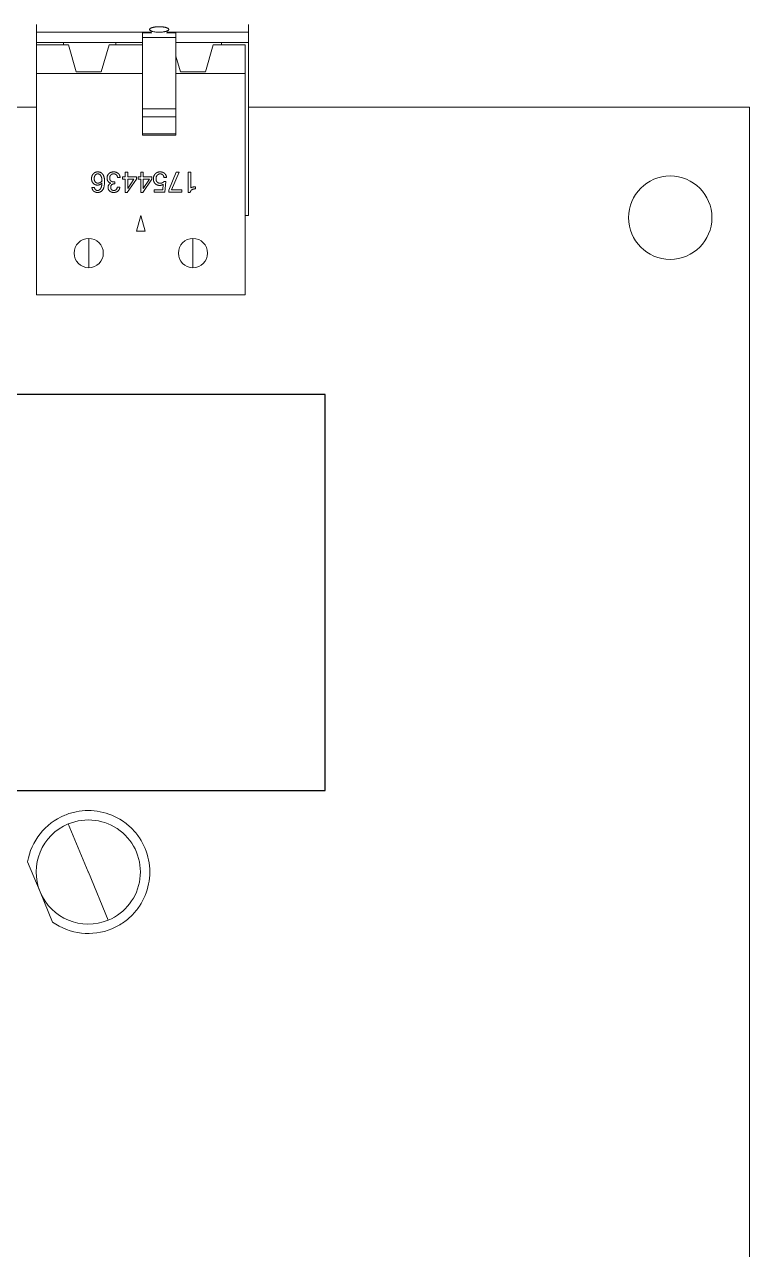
# Model space of a CAD drawing. Header units: millimetres. Extents: x -118 to 1430, y 370 to 641.
# Drawn here: x 271.1 to 305.9, y 498.8 to 557.5 of the extents above; entities that cross this region are included whole.
import ezdxf

# ---------------------------------------------------------------- set-up
doc = ezdxf.new("R2010")
doc.units = ezdxf.units.MM
doc.layers.add('TANGENT EDGES', color=7, linetype='Continuous', lineweight=0)
doc.layers.add('VISIBLE', color=7, linetype='Continuous', lineweight=0)

msp = doc.modelspace()

# ---------------------------------------------------------------- linework, layer by layer
msp.add_lwpolyline([(270.036, 539.779), (270.036, 520.779), (285.536, 520.779), (285.536, 539.779)], close=True)
at = {"layer": 'TANGENT EDGES'}
for p, q in [((276.776, 557.138), (277.223, 557.138)), ((277.928, 557.138), (278.376, 557.138)), ((276.776, 553.115), (278.376, 553.115)), ((276.776, 552.294), (278.376, 552.294)), ((274.196, 547.27), (274.196, 545.87)), ((279.196, 545.87), (279.196, 547.27)), ((274.172, 516.876), (273.218, 519.176)), ((275.134, 514.557), (274.18, 516.858))]:
    msp.add_line(p, q, dxfattribs=at)
for centre, radius, start, end in [((274.196, 546.57), 0.7, 90, 270), ((274.196, 546.57), 0.7, 270, 90), ((279.196, 546.57), 0.7, 90, 270), ((279.196, 546.57), 0.7, 270, 90), ((274.176, 516.867), 0.01, 112.52267, 292.52267), ((274.176, 516.867), 0.01, 292.52267, 112.52267)]:
    msp.add_arc(centre, radius, start, end, dxfattribs=at)
at = {"layer": 'VISIBLE'}
for p, q in [((271.696, 557.54), (271.696, 557.17)), ((281.856, 557.17), (281.856, 557.54)), ((277.194, 557.17), (271.696, 557.17)), ((271.696, 557.17), (271.696, 556.67)), ((276.776, 557.17), (276.776, 557.138)), ((276.776, 556.913), (276.776, 557.138)), ((276.776, 556.913), (276.776, 553.485)), ((276.776, 556.913), (278.376, 556.913)), ((281.856, 557.17), (277.957, 557.17)), ((278.376, 557.17), (278.376, 557.138)), ((278.376, 556.913), (278.376, 557.138)), ((278.376, 556.913), (278.376, 553.485)), ((281.856, 556.67), (281.856, 557.17)), ((271.696, 556.67), (271.696, 556.57)), ((272.981, 556.67), (271.696, 556.67)), ((273.221, 556.57), (271.696, 556.57)), ((271.696, 555.196), (271.696, 556.57)), ((272.981, 556.67), (275.491, 556.67)), ((272.981, 556.67), (272.981, 556.57)), ((273.591, 555.27), (273.221, 556.57)), ((274.801, 555.27), (275.171, 556.57)), ((276.776, 556.57), (275.171, 556.57)), ((276.776, 556.67), (275.491, 556.67)), ((275.491, 556.67), (275.491, 556.57)), ((278.376, 556.67), (280.571, 556.67)), ((279.801, 555.27), (280.171, 556.57)), ((281.696, 556.57), (280.171, 556.57)), ((280.571, 556.57), (280.571, 556.67)), ((281.856, 556.67), (280.571, 556.67)), ((281.696, 555.196), (281.696, 556.57)), ((281.856, 548.37), (281.856, 556.67)), ((278.376, 556.025), (278.591, 555.27)), ((271.696, 555.196), (276.776, 555.196)), ((271.696, 553.57), (271.696, 555.196)), ((273.591, 555.27), (274.801, 555.27)), ((278.376, 555.196), (281.696, 555.196)), ((278.591, 555.27), (279.801, 555.27)), ((281.696, 553.57), (281.696, 555.196)), ((266.278, 553.57), (271.696, 553.57)), ((271.696, 544.57), (271.696, 553.57)), ((276.776, 553.485), (276.776, 553.115)), ((276.776, 553.485), (278.376, 553.485)), ((278.376, 553.485), (278.376, 553.115)), ((281.696, 544.57), (281.696, 553.57)), ((281.856, 553.57), (305.877, 553.57)), ((305.877, 553.57), (305.877, 466.97)), ((276.776, 552.294), (276.776, 553.115)), ((278.376, 552.294), (278.376, 553.115)), ((276.776, 552.23), (276.776, 552.294)), ((276.776, 552.23), (278.376, 552.23)), ((278.376, 552.23), (278.376, 552.294)), ((275.95, 550.451), (276.073, 550.451)), ((275.95, 550.223), (275.95, 550.451)), ((276.073, 550.451), (276.073, 550.223)), ((276.692, 550.223), (276.692, 550.451)), ((276.692, 550.451), (276.815, 550.451)), ((276.815, 550.451), (276.815, 550.223)), ((278.044, 549.582), (278.391, 550.451)), ((278.529, 550.451), (278.173, 549.609)), ((278.391, 550.451), (278.529, 550.451)), ((278.968, 549.48), (278.968, 550.451)), ((278.968, 550.451), (279.09, 550.451)), ((279.09, 550.451), (279.09, 549.7)), ((274.348, 549.717), (274.474, 549.717)), ((275.41, 549.985), (275.456, 549.985)), ((275.456, 549.89), (275.429, 549.89)), ((275.456, 549.985), (275.456, 549.89)), ((275.562, 549.728), (275.688, 549.728)), ((275.701, 550.199), (275.574, 550.199)), ((275.821, 550.223), (275.95, 550.223)), ((275.821, 550.115), (275.821, 550.223)), ((275.95, 550.115), (275.821, 550.115)), ((275.95, 549.484), (275.95, 550.115)), ((276.481, 550.115), (276.046, 549.484)), ((276.073, 550.223), (276.481, 550.223)), ((276.073, 549.677), (276.366, 550.115)), ((276.073, 550.115), (276.073, 549.677)), ((276.366, 550.115), (276.073, 550.115)), ((276.481, 550.223), (276.481, 550.115)), ((276.563, 550.223), (276.692, 550.223)), ((276.563, 550.115), (276.563, 550.223)), ((276.692, 550.115), (276.563, 550.115)), ((276.692, 549.484), (276.692, 550.115)), ((277.223, 550.115), (276.788, 549.484)), ((276.815, 550.223), (277.223, 550.223)), ((276.815, 550.115), (276.815, 549.677)), ((276.815, 549.677), (277.108, 550.115)), ((277.108, 550.115), (276.815, 550.115)), ((277.223, 550.223), (277.223, 550.115)), ((277.748, 549.609), (277.769, 549.874)), ((277.797, 550), (277.894, 550)), ((277.928, 550.2), (277.801, 550.2)), ((277.894, 550), (277.853, 549.496)), ((279.32, 549.749), (279.32, 549.653)), ((276.046, 549.484), (275.95, 549.484)), ((276.788, 549.484), (276.692, 549.484)), ((277.342, 549.496), (277.342, 549.609)), ((277.342, 549.609), (277.748, 549.609)), ((277.853, 549.496), (277.342, 549.496)), ((278.044, 549.496), (278.044, 549.582)), ((278.662, 549.496), (278.044, 549.496)), ((278.173, 549.609), (278.662, 549.609)), ((278.662, 549.609), (278.662, 549.496)), ((279.062, 549.48), (278.968, 549.48)), ((276.495, 547.62), (276.696, 548.37)), ((276.897, 547.62), (276.696, 548.37)), ((281.696, 548.37), (281.856, 548.37)), ((276.495, 547.62), (276.897, 547.62)), ((281.696, 544.57), (271.696, 544.57)), ((271.267, 517.356), (271.867, 515.909)), ((271.867, 515.909), (272.467, 514.463))]:
    msp.add_line(p, q, dxfattribs=at)
msp.add_circle((302.077, 548.27), 2, dxfattribs=at)
for radius, start, end in [(2.95, 101.27267, 112.52267), (2.95, 90.02267, 101.27267), (2.95, 78.77267, 90.02267), (2.95, 56.27267, 78.77267), (2.95, 112.52267, 170.45889), (2.5, 112.52267, 292.52267), (2.5, 292.52267, 112.52267), (2.95, 45.02267, 56.27267), (2.95, 33.77267, 45.02267), (2.95, 11.27267, 33.77267), (2.95, 0.02267, 11.27267), (2.95, 348.77267, 0.02267), (2.95, 326.27267, 348.77267), (2.95, 315.02267, 326.27267), (2.95, 234.58646, 292.52267), (2.95, 292.52267, 303.77267), (2.95, 303.77267, 315.02267)]:
    msp.add_arc((274.176, 516.867), radius, start, end, dxfattribs=at)
for points, knots in [([(277.121, 557.284), (277.119, 557.289), (277.118, 557.293), (277.118, 557.297), (277.117, 557.302), (277.117, 557.307), (277.119, 557.312), (277.12, 557.317), (277.123, 557.322), (277.126, 557.328), (277.13, 557.333), (277.135, 557.338), (277.14, 557.343)], [0.6597773, 0.6597773, 0.6597773, 0.6597773, 0.7028642, 0.7028642, 0.7028642, 0.7568669, 0.7568669, 0.7568669, 0.8111794, 0.8111794, 0.8111794, 0.8654371, 0.8654371, 0.8654371, 0.8654371]), ([(277.14, 557.343), (277.144, 557.346), (277.147, 557.348), (277.152, 557.351), (277.156, 557.354), (277.16, 557.357), (277.165, 557.36), (277.17, 557.363), (277.175, 557.366), (277.181, 557.368), (277.186, 557.371), (277.192, 557.374), (277.199, 557.376), (277.205, 557.379), (277.211, 557.381), (277.218, 557.384), (277.225, 557.386), (277.232, 557.389), (277.24, 557.391), (277.254, 557.395), (277.27, 557.4), (277.287, 557.404)], [0.8611269, 0.8611269, 0.8611269, 0.8611269, 0.8938324, 0.8938324, 0.8938324, 0.9265792, 0.9265792, 0.9265792, 0.959467, 0.959467, 0.959467, 0.9924119, 0.9924119, 0.9924119, 1.0253249, 1.0253249, 1.0253249, 1.0581198, 1.0581198, 1.0581198, 1.1235306, 1.1235306, 1.1235306, 1.1235306]), ([(277.287, 557.404), (277.297, 557.406), (277.308, 557.408), (277.319, 557.41), (277.329, 557.412), (277.34, 557.414), (277.352, 557.416), (277.363, 557.418), (277.375, 557.42), (277.387, 557.421), (277.398, 557.423), (277.41, 557.424), (277.423, 557.425), (277.435, 557.427), (277.447, 557.428), (277.46, 557.429), (277.472, 557.43), (277.485, 557.43), (277.498, 557.431), (277.511, 557.432), (277.524, 557.432), (277.537, 557.432), (277.55, 557.433), (277.563, 557.433), (277.576, 557.433)], [1.1221288, 1.1221288, 1.1221288, 1.1221288, 1.1611473, 1.1611473, 1.1611473, 1.2000646, 1.2000646, 1.2000646, 1.2390162, 1.2390162, 1.2390162, 1.2780027, 1.2780027, 1.2780027, 1.316905, 1.316905, 1.316905, 1.3558904, 1.3558904, 1.3558904, 1.394915, 1.394915, 1.394915, 1.4338398, 1.4338398, 1.4338398, 1.4338398]), ([(277.576, 557.433), (277.587, 557.433), (277.599, 557.433), (277.611, 557.432), (277.623, 557.432), (277.635, 557.432), (277.647, 557.431), (277.659, 557.431), (277.671, 557.43), (277.682, 557.429), (277.694, 557.428), (277.705, 557.428), (277.717, 557.426), (277.728, 557.425), (277.739, 557.424), (277.75, 557.423), (277.761, 557.422), (277.772, 557.42), (277.783, 557.419), (277.794, 557.417), (277.804, 557.415), (277.814, 557.414), (277.824, 557.412), (277.834, 557.41), (277.844, 557.408), (277.854, 557.406), (277.863, 557.404), (277.872, 557.402), (277.881, 557.399), (277.89, 557.397), (277.899, 557.395), (277.907, 557.392), (277.915, 557.39), (277.923, 557.387), (277.931, 557.385), (277.938, 557.382), (277.945, 557.379), (277.952, 557.376), (277.959, 557.373), (277.965, 557.371), (277.972, 557.368), (277.978, 557.365), (277.983, 557.362), (277.989, 557.358), (277.994, 557.355), (277.998, 557.352), (278.003, 557.349), (278.007, 557.346), (278.011, 557.343)], [1.4329539, 1.4329539, 1.4329539, 1.4329539, 1.4688088, 1.4688088, 1.4688088, 1.5047575, 1.5047575, 1.5047575, 1.5406875, 1.5406875, 1.5406875, 1.5764951, 1.5764951, 1.5764951, 1.6123262, 1.6123262, 1.6123262, 1.6481983, 1.6481983, 1.6481983, 1.6840015, 1.6840015, 1.6840015, 1.7198212, 1.7198212, 1.7198212, 1.7556962, 1.7556962, 1.7556962, 1.7915158, 1.7915158, 1.7915158, 1.827353, 1.827353, 1.827353, 1.8633412, 1.8633412, 1.8633412, 1.899371, 1.899371, 1.899371, 1.9353274, 1.9353274, 1.9353274, 1.9711343, 1.9711343, 1.9711343, 2.0070686, 2.0070686, 2.0070686, 2.0070686]), ([(278.011, 557.343), (278.016, 557.338), (278.021, 557.333), (278.025, 557.328), (278.028, 557.322), (278.031, 557.317), (278.032, 557.312), (278.035, 557.303), (278.034, 557.294), (278.03, 557.284)], [2.0048581, 2.0048581, 2.0048581, 2.0048581, 2.0591781, 2.0591781, 2.0591781, 2.1134097, 2.1134097, 2.1134097, 2.2105486, 2.2105486, 2.2105486, 2.2105486]), ([(277.576, 557.17), (277.558, 557.17), (277.54, 557.171), (277.522, 557.171), (277.504, 557.172), (277.486, 557.173), (277.468, 557.174), (277.433, 557.176), (277.4, 557.18), (277.367, 557.185), (277.335, 557.189), (277.305, 557.195), (277.278, 557.202), (277.264, 557.205), (277.251, 557.209), (277.239, 557.212), (277.227, 557.216), (277.215, 557.22), (277.205, 557.224), (277.194, 557.229), (277.184, 557.233), (277.176, 557.237), (277.167, 557.242), (277.159, 557.247), (277.152, 557.251), (277.145, 557.256), (277.139, 557.261), (277.134, 557.266), (277.13, 557.271), (277.126, 557.276), (277.123, 557.281), (277.122, 557.282), (277.122, 557.283), (277.121, 557.284)], [0, 0, 0, 0, 0.054, 0.054, 0.054, 0.1081119, 0.1081119, 0.1081119, 0.2160335, 0.2160335, 0.2160335, 0.3239429, 0.3239429, 0.3239429, 0.3778641, 0.3778641, 0.3778641, 0.4319972, 0.4319972, 0.4319972, 0.4862463, 0.4862463, 0.4862463, 0.5402406, 0.5402406, 0.5402406, 0.5943776, 0.5943776, 0.5943776, 0.6487161, 0.6487161, 0.6487161, 0.6597773, 0.6597773, 0.6597773, 0.6597773]), ([(278.03, 557.284), (278.029, 557.283), (278.029, 557.282), (278.028, 557.281), (278.025, 557.276), (278.022, 557.271), (278.017, 557.266), (278.012, 557.261), (278.006, 557.256), (277.999, 557.251), (277.992, 557.247), (277.984, 557.242), (277.976, 557.237), (277.967, 557.233), (277.957, 557.229), (277.946, 557.224), (277.936, 557.22), (277.924, 557.216), (277.912, 557.212), (277.9, 557.209), (277.887, 557.205), (277.873, 557.202), (277.859, 557.198), (277.845, 557.195), (277.83, 557.192), (277.823, 557.191), (277.815, 557.19), (277.807, 557.188), (277.799, 557.187), (277.792, 557.186), (277.784, 557.185), (277.767, 557.182), (277.751, 557.18), (277.734, 557.178), (277.726, 557.177), (277.717, 557.177), (277.709, 557.176), (277.7, 557.175), (277.691, 557.174), (277.683, 557.174), (277.665, 557.173), (277.647, 557.172), (277.629, 557.171), (277.611, 557.171), (277.593, 557.17), (277.576, 557.17)], [2.2105486, 2.2105486, 2.2105486, 2.2105486, 2.2216247, 2.2216247, 2.2216247, 2.2759317, 2.2759317, 2.2759317, 2.3299268, 2.3299268, 2.3299268, 2.3840773, 2.3840773, 2.3840773, 2.4384124, 2.4384124, 2.4384124, 2.4925399, 2.4925399, 2.4925399, 2.5464815, 2.5464815, 2.5464815, 2.6005234, 2.6005234, 2.6005234, 2.6274693, 2.6274693, 2.6274693, 2.6544262, 2.6544262, 2.6544262, 2.70843, 2.70843, 2.70843, 2.7353823, 2.7353823, 2.7353823, 2.7623324, 2.7623324, 2.7623324, 2.816373, 2.816373, 2.816373, 2.8702953, 2.8702953, 2.8702953, 2.8702953])]:
    msp.add_open_spline(points, degree=3, knots=knots, dxfattribs=at)
for points in [[(274.332, 550.14), (274.332, 550.276), (274.414, 550.371)], [(274.414, 550.371), (274.495, 550.467), (274.631, 550.467)], [(274.506, 550.307), (274.459, 550.243), (274.459, 550.148)], [(274.633, 550.371), (274.554, 550.371), (274.506, 550.307)], [(274.631, 550.467), (274.786, 550.467), (274.871, 550.347)], [(274.778, 550.283), (274.724, 550.371), (274.633, 550.371)], [(274.834, 550.031), (274.832, 550.195), (274.778, 550.283)], [(274.871, 550.347), (274.957, 550.228), (274.957, 550.004)], [(275.075, 550.169), (275.075, 550.302), (275.165, 550.384)], [(275.165, 550.384), (275.256, 550.467), (275.39, 550.467)], [(275.253, 550.315), (275.202, 550.26), (275.202, 550.172)], [(275.39, 550.371), (275.304, 550.371), (275.253, 550.315)], [(275.39, 550.467), (275.525, 550.467), (275.609, 550.393)], [(275.526, 550.32), (275.478, 550.371), (275.39, 550.371)], [(275.574, 550.199), (275.574, 550.269), (275.526, 550.32)], [(275.609, 550.393), (275.694, 550.32), (275.701, 550.199)], [(277.296, 550.126), (277.296, 550.273), (277.385, 550.37)], [(277.385, 550.37), (277.474, 550.467), (277.621, 550.467)], [(277.478, 550.303), (277.423, 550.236), (277.423, 550.138)], [(277.621, 550.371), (277.533, 550.371), (277.478, 550.303)], [(277.621, 550.467), (277.743, 550.467), (277.828, 550.4)], [(277.741, 550.329), (277.691, 550.371), (277.621, 550.371)], [(277.801, 550.2), (277.791, 550.287), (277.741, 550.329)], [(277.828, 550.4), (277.914, 550.333), (277.928, 550.2)], [(274.414, 549.919), (274.332, 550.006), (274.332, 550.14)], [(274.439, 549.54), (274.364, 549.6), (274.348, 549.717)], [(274.617, 549.832), (274.496, 549.832), (274.414, 549.919)], [(274.459, 550.148), (274.459, 550.052), (274.507, 549.99)], [(274.474, 549.717), (274.491, 549.576), (274.627, 549.576)], [(274.507, 549.99), (274.556, 549.928), (274.637, 549.928)], [(274.833, 549.935), (274.739, 549.832), (274.617, 549.832)], [(274.957, 550.004), (274.957, 549.48), (274.62, 549.48)], [(274.637, 549.928), (274.738, 549.928), (274.834, 550.031)], [(274.769, 549.669), (274.824, 549.762), (274.833, 549.935)], [(275.122, 550.015), (275.075, 550.081), (275.075, 550.169)], [(275.257, 549.927), (275.169, 549.949), (275.122, 550.015)], [(275.123, 549.728), (275.123, 549.789), (275.156, 549.843)], [(275.199, 549.549), (275.123, 549.619), (275.123, 549.728)], [(275.156, 549.843), (275.189, 549.898), (275.257, 549.927)], [(275.202, 550.172), (275.202, 550.082), (275.255, 550.034)], [(275.429, 549.89), (275.25, 549.89), (275.25, 549.725)], [(275.25, 549.725), (275.25, 549.653), (275.289, 549.614)], [(275.255, 550.034), (275.308, 549.985), (275.41, 549.985)], [(275.399, 549.576), (275.545, 549.576), (275.562, 549.728)], [(275.688, 549.728), (275.675, 549.607), (275.596, 549.543)], [(277.384, 549.902), (277.296, 549.986), (277.296, 550.126)], [(277.592, 549.817), (277.473, 549.817), (277.384, 549.902)], [(277.423, 550.138), (277.423, 550.037), (277.479, 549.979)], [(277.479, 549.979), (277.535, 549.921), (277.624, 549.921)], [(277.769, 549.874), (277.699, 549.817), (277.592, 549.817)], [(277.624, 549.921), (277.726, 549.921), (277.797, 550)], [(279.09, 549.7), (279.164, 549.749), (279.32, 549.749)], [(274.62, 549.48), (274.513, 549.48), (274.439, 549.54)], [(274.627, 549.576), (274.715, 549.576), (274.769, 549.669)], [(275.402, 549.48), (275.274, 549.48), (275.199, 549.549)], [(275.289, 549.614), (275.328, 549.576), (275.399, 549.576)], [(275.596, 549.543), (275.517, 549.48), (275.402, 549.48)], [(279.32, 549.653), (279.095, 549.653), (279.062, 549.48)]]:
    msp.add_open_spline(points, degree=2, dxfattribs=at)

doc.saveas('drawing.dxf')
